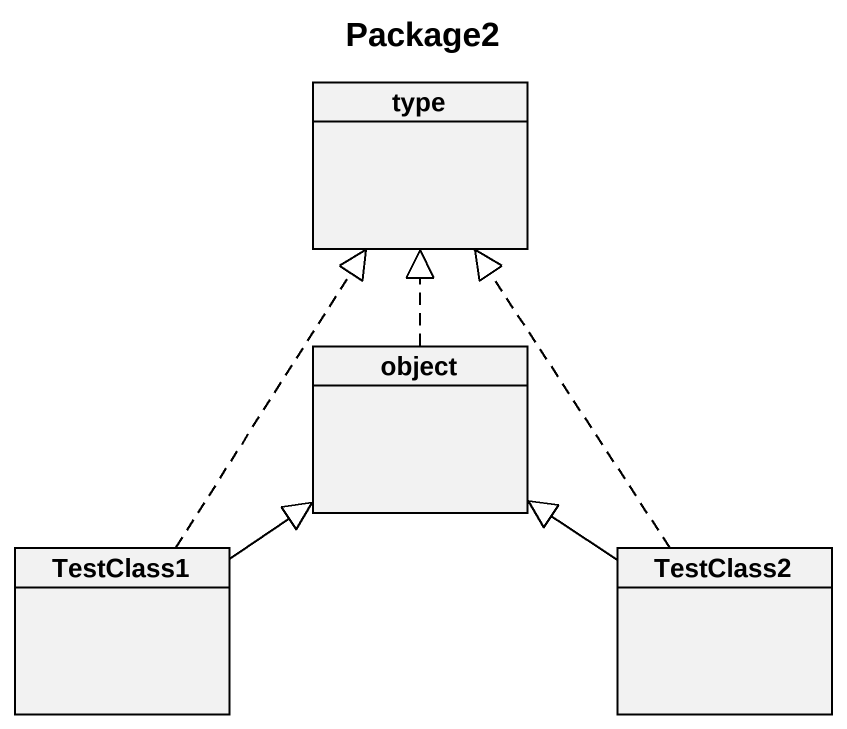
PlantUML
@startuml
title Package2
hide circle
hide empty members
class type
class "object" as object_
class TestClass1
class TestClass2
object_ .up.|> type
TestClass1 .up.|> type
TestClass1 -up-|> object_
TestClass2 .up.|> type
TestClass2 -up-|> object_
@enduml
